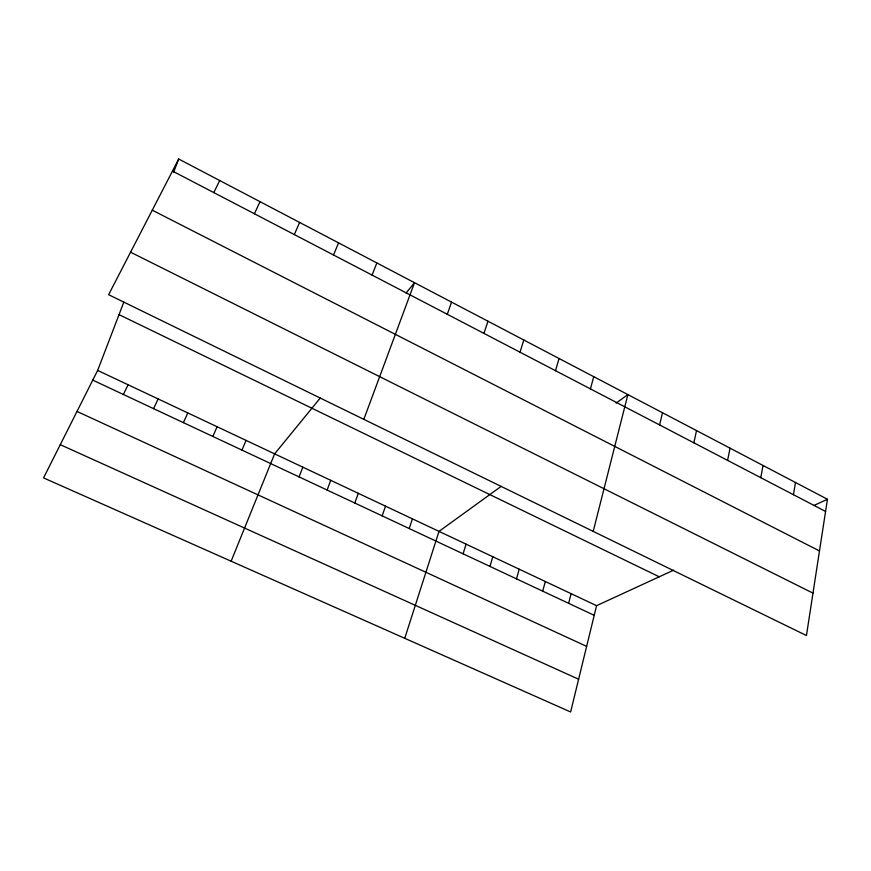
<?xml version="1.0" encoding="UTF-8"?>
<svg xmlns="http://www.w3.org/2000/svg" width="871" height="871" viewBox="0 0 871 871"><rect width="100%" height="100%" fill="white"/><g stroke="black" fill="none" stroke-linecap="round" stroke-linejoin="round"><path stroke-width="1.31" d="M827.45 499.257L806.448 635.536L108.625 294.692L178.697 159.023L827.45 499.257L813.95 505.474M793.427 494.706L795.495 482.501M760.775 477.678L763.029 465.473M727.59 460.389L730.05 448.173M693.871 442.816L696.539 430.601M659.608 424.961L662.493 412.745M673.588 570.178L596.581 605.683L570.625 711.977L43.55 477.896L97.65 370.415L123.813 302.172M593.205 531.375L627.882 394.585L616.135 403.099M568.621 603.32L571.093 593.663M542.709 591.159L545.311 581.501M590.429 388.901L593.739 376.686M516.492 578.867L519.214 569.198M555.513 370.698L559.051 358.493M489.959 566.422L492.801 556.743M463.1 553.825L466.072 544.135M520.031 352.2L523.798 340.006M404.754 638.312L439.006 531.386L501.304 486.268M483.96 333.408L487.967 321.214M409.196 528.534L412.429 518.844M382.162 515.861L385.526 506.16M447.291 314.289L451.548 302.117M354.802 503.024L358.308 493.324M363.828 419.343L414.52 282.694L406.071 293.026M327.104 490.035L330.751 480.335M173.536 172.48L178.697 159.023M299.069 476.883L302.858 467.183M372.091 275.094L376.86 262.944M231.131 561.207L274.626 453.867L320.201 398.101M333.528 254.996L338.579 242.867M241.964 450.1L246.047 440.388M212.862 436.447L217.097 426.746M294.311 234.56L299.635 222.443M183.411 422.631L187.798 412.93M254.397 213.754L260.015 201.658M153.579 408.641L158.13 398.94M123.366 394.476L128.081 384.764M213.798 192.6L219.71 180.526M60.273 444.667L578.616 679.228M77.007 411.439L586.64 646.38M92.762 380.126L594.218 615.318M97.65 370.415L596.581 605.683M119.033 314.638L659.227 576.798M130.574 252.198L812.981 593.129M152.273 210.194L819.48 550.962M172.48 171.054L825.566 511.451"/></g></svg>
